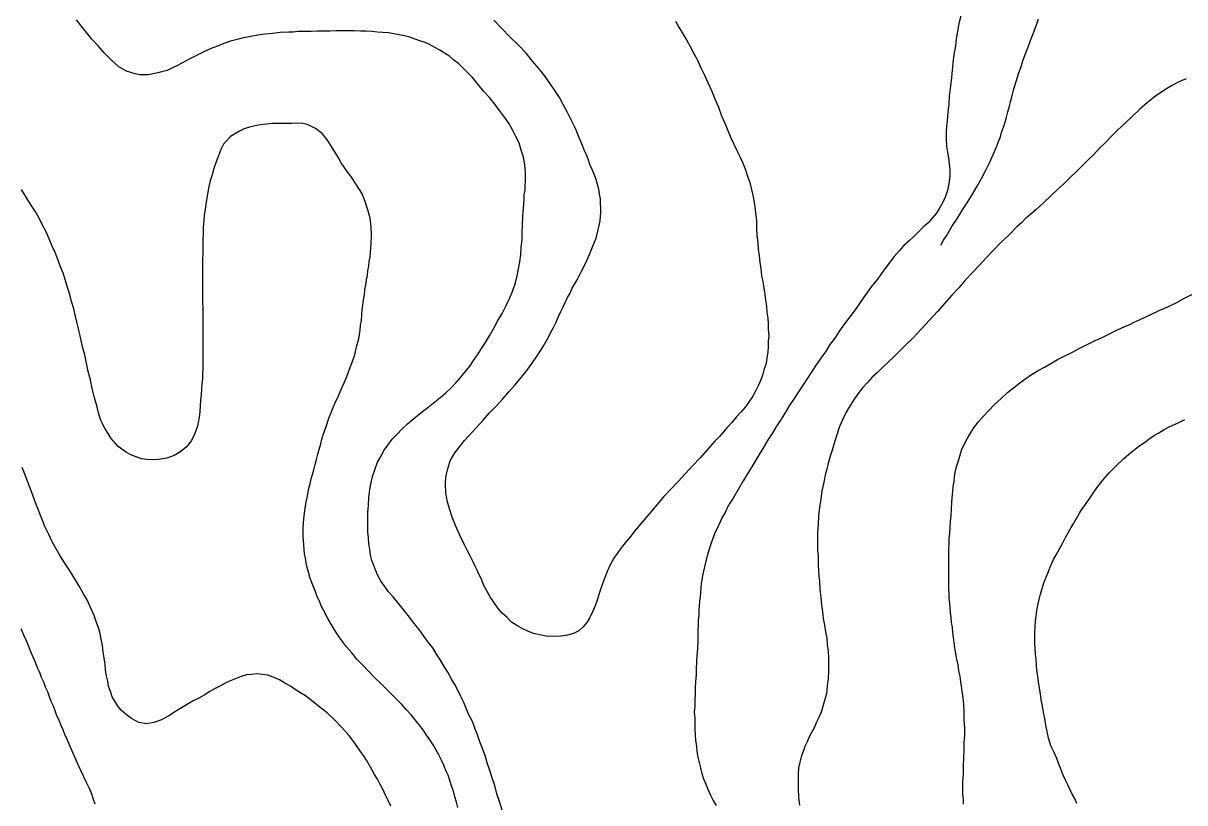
# Model space of a CAD drawing. Header units: inches. Extents: x 401374 to 405300, y 6332180 to 6336621.
# Drawn here: x 403137.2 to 403401, y 6333389.5 to 6333566.6 of the extents above; entities that cross this region are included whole.
import ezdxf

# ---------------------------------------------------------------- set-up
doc = ezdxf.new("R2010")
doc.units = ezdxf.units.IN
doc.header["$MEASUREMENT"] = 0

msp = doc.modelspace()

# ---------------------------------------------------------------- linework, layer by layer
for points in [[(403350.1, 6333568.3), (403349.7, 6333566.5), (403349.4, 6333564.7), (403349.1, 6333563.1), (403348.9, 6333561.4), (403348.6, 6333559.9), (403348.4, 6333558.3), (403348.2, 6333556.7), (403348.1, 6333555.1), (403347.9, 6333553.5), (403347.7, 6333551.8), (403347.5, 6333550.1), (403347.4, 6333548.3), (403347.2, 6333546.4), (403347.1, 6333545.4), (403347, 6333544.4), (403346.9, 6333543.2), (403346.8, 6333542.1), (403346.8, 6333540.3), (403346.9, 6333538.7), (403347.1, 6333537.3), (403347.3, 6333536), (403347.5, 6333534.7), (403347.6, 6333533.4), (403347.6, 6333531.9), (403347.4, 6333530.1), (403347.1, 6333528.6), (403346.6, 6333527.1), (403346, 6333525.8), (403345.3, 6333524.6), (403344.5, 6333523.4), (403343.6, 6333522.3), (403342.7, 6333521.3), (403341.6, 6333520.3), (403340.6, 6333519.3), (403339.5, 6333518.2), (403338.4, 6333517.2), (403337.2, 6333516.1), (403336.1, 6333514.9), (403335, 6333513.6), (403334, 6333512.3), (403332.5, 6333510.3), (403331.2, 6333508.5), (403329.8, 6333506.7), (403328.5, 6333504.9), (403327.3, 6333503.2), (403326.1, 6333501.5), (403324.9, 6333499.9), (403323.7, 6333498.3), (403322.6, 6333496.7), (403321.5, 6333495.1), (403320.4, 6333493.6), (403319.4, 6333492), (403318.3, 6333490.5), (403317.3, 6333489), (403316.3, 6333487.5), (403315.3, 6333486), (403314.3, 6333484.5), (403313.3, 6333482.9), (403312.3, 6333481.4), (403311.3, 6333479.9), (403310.3, 6333478.3), (403309.3, 6333476.7), (403308.3, 6333475.1), (403307.3, 6333473.4), (403306.2, 6333471.8), (403305.2, 6333470), (403304.1, 6333468.3), (403303, 6333466.4), (403301.9, 6333464.6), (403300.7, 6333462.7), (403299.6, 6333460.7), (403298.4, 6333458.7), (403297.7, 6333457.6), (403297.1, 6333456.5), (403296.6, 6333455.5), (403296, 6333454.5), (403295.1, 6333452.5), (403294.2, 6333450.6), (403293.5, 6333448.7), (403292.9, 6333446.9), (403292.4, 6333445), (403291.9, 6333443.1), (403291.5, 6333441.2), (403291.2, 6333439.3), (403291, 6333437.3), (403290.9, 6333436.3), (403290.8, 6333435.3), (403290.7, 6333434.3), (403290.6, 6333433.2), (403290.6, 6333432.1), (403290.5, 6333431), (403290.5, 6333429.8), (403290.4, 6333428.7), (403290.4, 6333427.5), (403290.4, 6333426.3), (403290.3, 6333424.6), (403290.2, 6333423.1), (403290.1, 6333421.5), (403290, 6333420), (403290, 6333418.5), (403289.9, 6333417.1), (403289.8, 6333415.6), (403289.8, 6333414.2), (403289.7, 6333412.9), (403289.7, 6333411.5), (403289.6, 6333410.1), (403289.7, 6333408.8), (403289.7, 6333407.5), (403289.7, 6333406.2), (403289.8, 6333404.9), (403289.9, 6333403.7), (403290.1, 6333402.4), (403290.2, 6333401.2), (403290.4, 6333399.9), (403290.7, 6333398.7), (403291, 6333397.5), (403291.3, 6333396.2), (403291.7, 6333395), (403292.2, 6333393.8), (403292.7, 6333392.6), (403293.3, 6333391.3), (403293.9, 6333390.1), (403294.6, 6333388.9)], [(403246, 6333387.9), (403245.4, 6333389.8), (403244.8, 6333391.6), (403244.3, 6333393.5), (403243.7, 6333395.2), (403243.2, 6333396.9), (403242.6, 6333398.6), (403242.1, 6333400.3), (403241.5, 6333401.9), (403240.9, 6333403.4), (403240.4, 6333405), (403239.8, 6333406.5), (403239.2, 6333408), (403238.5, 6333409.4), (403237.9, 6333410.8), (403237.3, 6333412.3), (403236.6, 6333413.7), (403235.9, 6333415.1), (403235.2, 6333416.4), (403234.4, 6333417.8), (403233.6, 6333419.2), (403232.8, 6333420.5), (403232, 6333421.9), (403231.1, 6333423.3), (403230.2, 6333424.7), (403229.2, 6333426), (403228.2, 6333427.4), (403227.1, 6333428.9), (403226, 6333430.3), (403224.9, 6333431.7), (403223.7, 6333433.2), (403222.5, 6333434.7), (403221.2, 6333436.3), (403220.1, 6333437.5), (403219.3, 6333438.7), (403218.5, 6333439.8), (403217.8, 6333441), (403217.3, 6333442.2), (403216.8, 6333443.4), (403216.4, 6333444.6), (403216.1, 6333445.8), (403215.9, 6333447.1), (403215.7, 6333448.4), (403215.6, 6333449.7), (403215.5, 6333451), (403215.5, 6333452.5), (403215.5, 6333453.9), (403215.5, 6333455.5), (403215.6, 6333457.1), (403215.7, 6333458.9), (403215.9, 6333460.7), (403216.2, 6333462.3), (403216.6, 6333463.9), (403217.1, 6333465.4), (403217.7, 6333466.9), (403218.4, 6333468.2), (403219.2, 6333469.6), (403220, 6333470.8), (403221, 6333472.1), (403222.1, 6333473.3), (403223.2, 6333474.4), (403224.5, 6333475.6), (403225.8, 6333476.7), (403227.2, 6333477.9), (403228.8, 6333479.1), (403230.3, 6333480.3), (403231.8, 6333481.5), (403233.1, 6333482.6), (403234.4, 6333483.8), (403235.5, 6333485), (403236.6, 6333486.2), (403237.6, 6333487.4), (403238.6, 6333488.7), (403239.5, 6333490), (403240.4, 6333491.3), (403241.3, 6333492.7), (403242.2, 6333494.1), (403243.1, 6333495.6), (403244, 6333497.2), (403244.9, 6333498.9), (403246, 6333500.7), (403246.9, 6333502.5), (403247.7, 6333504.2), (403248.4, 6333505.9), (403249, 6333507.6), (403249.4, 6333509.2), (403249.7, 6333510.8), (403250, 6333512.4), (403250.2, 6333514.1), (403250.3, 6333515.7), (403250.5, 6333517.4), (403250.5, 6333519.1), (403250.6, 6333520.8), (403250.7, 6333522.7), (403250.8, 6333524.6), (403251, 6333526.6), (403251, 6333527.6), (403251.2, 6333528.7), (403251.2, 6333529.7), (403251.3, 6333530.7), (403251.3, 6333532.6), (403251.1, 6333534.4), (403250.8, 6333536.2), (403250.3, 6333537.8), (403249.8, 6333539.4), (403249.1, 6333540.9), (403248.3, 6333542.4), (403247.5, 6333543.9), (403246.5, 6333545.3), (403245.4, 6333546.8), (403244.3, 6333548.2), (403243.1, 6333549.7), (403241.8, 6333551.1), (403240.5, 6333552.7), (403239.2, 6333554.3), (403238.1, 6333555.4), (403237.1, 6333556.4), (403236.1, 6333557.4), (403235, 6333558.2), (403234, 6333559.1), (403232.9, 6333559.8), (403231.8, 6333560.5), (403230.7, 6333561.1), (403229.6, 6333561.7), (403228.5, 6333562.2), (403227.3, 6333562.6), (403226.2, 6333563), (403225, 6333563.4), (403223.8, 6333563.7), (403222.6, 6333564), (403221.4, 6333564.2), (403220.2, 6333564.4), (403218.9, 6333564.5), (403217.7, 6333564.6), (403216.4, 6333564.7), (403215.1, 6333564.8), (403213.8, 6333564.8), (403212.4, 6333564.9), (403211.1, 6333564.9), (403209.7, 6333564.9), (403208.3, 6333564.9), (403206.9, 6333564.8), (403205.5, 6333564.8), (403204, 6333564.8), (403202.6, 6333564.7), (403201.1, 6333564.7), (403199.6, 6333564.7), (403198.5, 6333564.6), (403197.5, 6333564.6), (403195.6, 6333564.5), (403193.8, 6333564.3), (403192.1, 6333564.1), (403190.5, 6333563.9), (403188.9, 6333563.6), (403187.3, 6333563.3), (403185.8, 6333562.9), (403184.3, 6333562.5), (403182.8, 6333562), (403181.3, 6333561.4), (403179.7, 6333560.8), (403178.2, 6333560.1), (403176.6, 6333559.3), (403174.9, 6333558.4), (403173.2, 6333557.5), (403172.1, 6333556.9), (403171, 6333556.4), (403169.9, 6333555.9), (403168.9, 6333555.6), (403167.8, 6333555.3), (403166.7, 6333555.1), (403165.7, 6333554.9), (403164.7, 6333554.9), (403163.6, 6333554.9), (403162.6, 6333555.1), (403160.7, 6333555.7), (403158.9, 6333556.7), (403157.2, 6333558.3), (403155.6, 6333559.9), (403154.2, 6333561.5), (403152.8, 6333563), (403151.6, 6333564.5), (403150.4, 6333566), (403149.3, 6333567.4)], [(403285.3, 6333567.1), (403286.1, 6333565.7), (403287, 6333564.2), (403287.8, 6333562.8), (403288.7, 6333561.3), (403289.5, 6333559.7), (403290.3, 6333558.2), (403291.1, 6333556.5), (403291.9, 6333554.8), (403292.7, 6333553.1), (403293.5, 6333551.3), (403294.3, 6333549.4), (403295.1, 6333547.5), (403295.8, 6333545.6), (403296.5, 6333543.9), (403297.2, 6333542.2), (403297.9, 6333540.6), (403298.6, 6333539.1), (403299.3, 6333537.7), (403300, 6333536.2), (403300.6, 6333534.8), (403301.2, 6333533.3), (403301.7, 6333531.9), (403302.2, 6333530.4), (403302.6, 6333528.8), (403303, 6333527.2), (403303.3, 6333525.4), (403303.5, 6333523.6), (403303.7, 6333521.7), (403303.7, 6333520), (403303.8, 6333518.4), (403304, 6333516.8), (403304.1, 6333515.3), (403304.3, 6333513.8), (403304.5, 6333512.3), (403304.7, 6333510.8), (403304.9, 6333509.3), (403305.2, 6333507.9), (403305.4, 6333506.5), (403305.6, 6333505.1), (403305.8, 6333503.7), (403306, 6333502.3), (403306.1, 6333501), (403306.3, 6333499.6), (403306.4, 6333498.3), (403306.4, 6333497), (403306.5, 6333495.7), (403306.4, 6333494.4), (403306.4, 6333493.1), (403306.3, 6333491.9), (403306.1, 6333490.6), (403305.9, 6333489.3), (403305.5, 6333488.1), (403305.2, 6333486.9), (403304.7, 6333485.6), (403304.2, 6333484.4), (403303.6, 6333483.2), (403302.9, 6333481.9), (403302.1, 6333480.7), (403301.2, 6333479.5), (403300.2, 6333478.3), (403299.1, 6333477.1), (403298.1, 6333475.9), (403297.1, 6333474.8), (403296.2, 6333473.8), (403295.3, 6333472.7), (403294.3, 6333471.7), (403292.6, 6333469.8), (403290.9, 6333467.9), (403289.2, 6333466.1), (403287.6, 6333464.3), (403286, 6333462.6), (403284.3, 6333460.8), (403282.7, 6333459.1), (403281.1, 6333457.2), (403279.5, 6333455.3), (403277.8, 6333453.3), (403276.9, 6333452.3), (403276, 6333451.2), (403275.2, 6333450.1), (403274.2, 6333449), (403273.3, 6333447.8), (403272.4, 6333446.6), (403271.3, 6333445.1), (403270.5, 6333443.6), (403269.8, 6333442.1), (403269.2, 6333440.5), (403268.6, 6333438.9), (403268.1, 6333437.3), (403267.6, 6333435.8), (403267.1, 6333434.3), (403266.5, 6333432.9), (403265.9, 6333431.6), (403265.2, 6333430.5), (403264.4, 6333429.5), (403263.4, 6333428.6), (403262.2, 6333428), (403260.8, 6333427.6), (403259.3, 6333427.4), (403257.6, 6333427.3), (403256, 6333427.4), (403254.5, 6333427.7), (403253.1, 6333428), (403251.8, 6333428.5), (403250.5, 6333429.1), (403249.3, 6333429.8), (403248.1, 6333430.6), (403247.1, 6333431.6), (403246, 6333432.6), (403245.1, 6333433.7), (403244.2, 6333434.9), (403243.3, 6333436.2), (403242.6, 6333437.5), (403241.8, 6333438.9), (403241.2, 6333440.5), (403240.7, 6333441.5), (403240.2, 6333442.5), (403239.7, 6333443.6), (403239.2, 6333444.6), (403238.7, 6333445.6), (403238.2, 6333446.6), (403237.2, 6333448.6), (403236.3, 6333450.5), (403235.4, 6333452.5), (403234.6, 6333454.4), (403234, 6333456.3), (403233.5, 6333458.1), (403233.2, 6333460), (403233.1, 6333461.8), (403233.2, 6333463.6), (403233.6, 6333465.4), (403234.2, 6333467.2), (403235.2, 6333469), (403236.6, 6333470.8), (403237.4, 6333471.8), (403238.3, 6333472.8), (403240, 6333474.6), (403241.6, 6333476.4), (403243.1, 6333478.1), (403244.7, 6333479.7), (403246.1, 6333481.3), (403247.5, 6333482.9), (403248.9, 6333484.5), (403250.3, 6333486.1), (403251.6, 6333487.7), (403252.8, 6333489.4), (403254.1, 6333491.3), (403255.3, 6333493.2), (403255.9, 6333494.2), (403256.5, 6333495.3), (403257, 6333496.4), (403257.6, 6333497.5), (403258.2, 6333498.7), (403258.8, 6333500), (403259.3, 6333501.1), (403259.8, 6333502.2), (403260.3, 6333503.2), (403260.8, 6333504.3), (403261.4, 6333505.3), (403261.9, 6333506.4), (403263, 6333508.3), (403264, 6333510.3), (403265, 6333512.2), (403265.8, 6333514.1), (403266.6, 6333516), (403267.3, 6333517.8), (403267.8, 6333519.7), (403268.2, 6333521.7), (403268.4, 6333523.6), (403268.4, 6333524.6), (403268.3, 6333525.7), (403268.3, 6333526.7), (403268.1, 6333527.8), (403267.9, 6333528.9), (403267.6, 6333530), (403267.3, 6333531.1), (403266.9, 6333532.3), (403266.4, 6333533.4), (403265.9, 6333534.5), (403265.5, 6333535.7), (403265.1, 6333536.7), (403264.6, 6333537.8), (403264.2, 6333538.8), (403263.4, 6333540.8), (403262.6, 6333542.7), (403261.7, 6333544.5), (403260.8, 6333546.3), (403259.9, 6333548), (403259, 6333549.7), (403257.9, 6333551.3), (403256.8, 6333553), (403255.6, 6333554.7), (403254.3, 6333556.3), (403252.9, 6333558), (403251.4, 6333559.8), (403249.7, 6333561.6), (403247.7, 6333563.5), (403245.8, 6333565.5), (403244.1, 6333567.3)], [(403345.6, 6333516.2), (403346.2, 6333517.3), (403346.9, 6333518.3), (403347.5, 6333519.4), (403348.1, 6333520.4), (403349.4, 6333522.3), (403350.5, 6333524.2), (403351.7, 6333526), (403352.8, 6333527.8), (403353.8, 6333529.6), (403354.8, 6333531.3), (403355.7, 6333533.1), (403356.6, 6333534.9), (403357.5, 6333536.8), (403358.3, 6333538.7), (403358.7, 6333539.7), (403359.1, 6333540.8), (403359.4, 6333541.8), (403359.8, 6333543), (403360.2, 6333544.1), (403360.5, 6333545.3), (403360.8, 6333546.5), (403361.2, 6333547.8), (403361.4, 6333548.8), (403361.7, 6333549.8), (403362.2, 6333551.7), (403362.7, 6333553.4), (403363.2, 6333555.1), (403363.8, 6333556.8), (403364.3, 6333558.3), (403364.9, 6333559.9), (403365.5, 6333561.4), (403366, 6333562.9), (403366.6, 6333564.4), (403367.2, 6333566), (403367.8, 6333567.6)], [(403401.3, 6333554), (403399.5, 6333553.2), (403397.8, 6333552.3), (403396, 6333551.2), (403394.3, 6333550), (403392.5, 6333548.6), (403390.8, 6333547.1), (403389, 6333545.4), (403387.4, 6333543.8), (403385.8, 6333542.4), (403384.3, 6333540.9), (403383, 6333539.5), (403381.6, 6333538.2), (403380.3, 6333536.8), (403379, 6333535.5), (403377.7, 6333534.2), (403376.4, 6333532.9), (403375, 6333531.6), (403373.6, 6333530.2), (403372.1, 6333528.8), (403370.6, 6333527.4), (403368.9, 6333525.8), (403367.2, 6333524.3), (403366, 6333523.2), (403364.9, 6333522.3), (403363.9, 6333521.3), (403362.9, 6333520.4), (403361, 6333518.5), (403359.2, 6333516.8), (403357.5, 6333515), (403355.9, 6333513.3), (403354.3, 6333511.6), (403352.8, 6333510), (403351.2, 6333508.3), (403349.7, 6333506.5), (403348.1, 6333504.8), (403346.5, 6333503), (403344.8, 6333501.1), (403343.1, 6333499.2), (403342.1, 6333498.2), (403341.2, 6333497.2), (403340.2, 6333496.1), (403339.2, 6333495.1), (403337.7, 6333493.6), (403336.3, 6333492.2), (403335, 6333490.9), (403333.7, 6333489.7), (403332.4, 6333488.5), (403331.2, 6333487.3), (403330, 6333486.2), (403328.9, 6333485), (403327.8, 6333483.8), (403326.8, 6333482.5), (403325.9, 6333481.2), (403325, 6333479.8), (403324.1, 6333478.3), (403323.3, 6333476.7), (403322.6, 6333475), (403322, 6333473.1), (403321.6, 6333471.9), (403321.2, 6333470.7), (403320.9, 6333469.6), (403320.5, 6333468.5), (403320.2, 6333467.4), (403319.9, 6333466.4), (403319.7, 6333465.3), (403319.4, 6333464.3), (403319, 6333462.4), (403318.6, 6333460.4), (403318.3, 6333458.5), (403318, 6333456.6), (403317.8, 6333454.7), (403317.7, 6333452.8), (403317.6, 6333450.9), (403317.6, 6333449.9), (403317.6, 6333448.8), (403317.6, 6333447.8), (403317.6, 6333446.8), (403317.7, 6333445.7), (403317.7, 6333444.6), (403317.7, 6333443.4), (403317.8, 6333442.3), (403317.9, 6333441.1), (403318, 6333439.9), (403318.1, 6333438), (403318.3, 6333436.2), (403318.5, 6333434.5), (403318.7, 6333432.9), (403318.9, 6333431.4), (403319.2, 6333429.9), (403319.4, 6333428.4), (403319.7, 6333426.9), (403319.8, 6333425.5), (403320, 6333424), (403320.1, 6333422.5), (403320.1, 6333421), (403320.1, 6333419.4), (403320, 6333417.8), (403319.8, 6333416.1), (403319.6, 6333414.3), (403319.2, 6333412.8), (403318.8, 6333411.4), (403318.4, 6333410.1), (403317.9, 6333408.9), (403317.3, 6333407.7), (403316.8, 6333406.6), (403316.2, 6333405.5), (403315.7, 6333404.5), (403315.2, 6333403.4), (403314.7, 6333402.3), (403314.3, 6333401.2), (403313.9, 6333400), (403313.6, 6333398.8), (403313.3, 6333397.5), (403313.2, 6333396.1), (403313.2, 6333394.7), (403313.2, 6333392.7), (403313.3, 6333390.8), (403313.5, 6333389)], [(403235.9, 6333388.5), (403235.6, 6333389.7), (403235.2, 6333390.9), (403234.9, 6333392.2), (403234.5, 6333393.4), (403234.1, 6333394.6), (403233.7, 6333395.8), (403233.2, 6333396.9), (403232.7, 6333398.1), (403232.2, 6333399.2), (403231.6, 6333400.4), (403231, 6333401.5), (403230.3, 6333402.7), (403229.6, 6333403.8), (403228.8, 6333404.9), (403228, 6333406.1), (403227.2, 6333407.2), (403226.2, 6333408.4), (403225.3, 6333409.5), (403224.2, 6333410.7), (403223.2, 6333411.9), (403221.5, 6333413.5), (403219.9, 6333415.1), (403218.4, 6333416.6), (403217, 6333418), (403215.6, 6333419.4), (403214.3, 6333420.8), (403213, 6333422.2), (403211.8, 6333423.6), (403210.6, 6333425), (403209.5, 6333426.5), (403208.4, 6333428), (403207.4, 6333429.7), (403206.4, 6333431.4), (403205.4, 6333433.3), (403204.9, 6333434.3), (403204.5, 6333435.3), (403204, 6333436.3), (403203.6, 6333437.5), (403203.1, 6333438.6), (403202.7, 6333439.7), (403202.3, 6333440.8), (403202, 6333441.9), (403201.7, 6333443), (403201.5, 6333444), (403201.3, 6333445.1), (403201.1, 6333446.1), (403201, 6333447.1), (403200.9, 6333448.1), (403200.8, 6333450.1), (403200.8, 6333452), (403200.9, 6333454), (403201.2, 6333455.9), (403201.5, 6333457.9), (403201.7, 6333458.9), (403201.9, 6333460), (403202.1, 6333461), (403202.4, 6333462), (403202.6, 6333463.1), (403202.9, 6333464.1), (403203.2, 6333465.2), (403203.5, 6333466.4), (403203.8, 6333467.5), (403204.1, 6333468.7), (403204.4, 6333469.8), (403204.8, 6333471.1), (403205, 6333472.1), (403205.3, 6333473.1), (403206, 6333475), (403206.6, 6333476.9), (403207.3, 6333478.6), (403208, 6333480.2), (403208.7, 6333481.8), (403209.4, 6333483.4), (403210.1, 6333484.9), (403210.7, 6333486.4), (403211.3, 6333488), (403211.9, 6333489.6), (403212.5, 6333491.3), (403212.9, 6333493.1), (403213.4, 6333494.9), (403213.7, 6333496.9), (403213.8, 6333498), (403214, 6333499.1), (403214.1, 6333500.3), (403214.2, 6333501.5), (403214.3, 6333502.6), (403214.5, 6333503.8), (403214.7, 6333504.9), (403214.8, 6333506.1), (403215, 6333507.2), (403215.2, 6333508.3), (403215.4, 6333509.3), (403215.5, 6333510.4), (403215.7, 6333511.4), (403215.8, 6333512.5), (403216, 6333513.5), (403216.1, 6333514.5), (403216.2, 6333516.5), (403216.3, 6333518.5), (403216.2, 6333520.4), (403216, 6333522.3), (403215.5, 6333524.2), (403214.9, 6333526.1), (403214.1, 6333528), (403212.9, 6333529.9), (403211.6, 6333531.9), (403210.8, 6333532.9), (403210.1, 6333533.9), (403209.4, 6333534.9), (403208.8, 6333536), (403208.2, 6333537), (403207.6, 6333538), (403206.5, 6333539.8), (403205.2, 6333541.5), (403203.6, 6333542.7), (403201.8, 6333543.6), (403200.7, 6333543.8), (403199.6, 6333543.9), (403198.1, 6333543.8), (403196.6, 6333543.8), (403195.2, 6333543.8), (403193.8, 6333543.8), (403192.4, 6333543.7), (403191.1, 6333543.5), (403189.8, 6333543.3), (403188.6, 6333543), (403187.4, 6333542.6), (403186.3, 6333542.1), (403184.3, 6333540.9), (403182.7, 6333539.1), (403182.1, 6333537.9), (403181.6, 6333536.7), (403181, 6333535.1), (403180.5, 6333533.6), (403180.1, 6333532.2), (403179.7, 6333530.8), (403179.4, 6333529.5), (403179.1, 6333528.2), (403178.9, 6333526.9), (403178.7, 6333525.6), (403178.5, 6333524.3), (403178.3, 6333523), (403178.2, 6333521.7), (403178.1, 6333520.3), (403178.1, 6333518.9), (403178, 6333517.4), (403178, 6333515.9), (403178, 6333514.3), (403177.9, 6333512.9), (403177.9, 6333511.5), (403177.9, 6333510.2), (403177.9, 6333509), (403177.9, 6333507.7), (403177.9, 6333506.5), (403177.9, 6333505.4), (403177.9, 6333504.2), (403177.9, 6333503.1), (403178, 6333502), (403178, 6333500.9), (403178, 6333499.8), (403178, 6333498.7), (403178, 6333497.7), (403178, 6333496.6), (403178, 6333495.6), (403178, 6333494.5), (403178, 6333493.5), (403178, 6333492.4), (403178, 6333491.4), (403178, 6333490.3), (403178, 6333489.2), (403178, 6333488.1), (403177.9, 6333487), (403177.9, 6333485.8), (403177.8, 6333484.7), (403177.7, 6333483.5), (403177.6, 6333482.3), (403177.5, 6333481), (403177.4, 6333479.7), (403177.3, 6333478.4), (403177.2, 6333477.1), (403176.8, 6333475.1), (403176.2, 6333473.4), (403175.4, 6333471.8), (403174.3, 6333470.4), (403173, 6333469.3), (403171.5, 6333468.4), (403169.8, 6333467.8), (403168, 6333467.5), (403166.6, 6333467.4), (403165.3, 6333467.5), (403164.1, 6333467.7), (403162.9, 6333468.1), (403161.8, 6333468.5), (403160.7, 6333469.1), (403158.8, 6333470.5), (403157.2, 6333472.3), (403156.5, 6333473.4), (403155.8, 6333474.5), (403155.2, 6333475.6), (403154.7, 6333476.8), (403154.3, 6333478.1), (403154, 6333479.5), (403153.4, 6333481.5), (403152.9, 6333483.6), (403152.5, 6333485.6), (403152, 6333487.5), (403151.6, 6333489.4), (403151.2, 6333491.3), (403150.7, 6333493.1), (403150.3, 6333494.9), (403149.9, 6333496.6), (403149.5, 6333498.4), (403149.1, 6333500), (403148.7, 6333501.7), (403148.2, 6333503.4), (403147.8, 6333505), (403147.3, 6333506.6), (403146.8, 6333508.2), (403146.3, 6333509.8), (403145.7, 6333511.3), (403145.1, 6333512.9), (403144.5, 6333514.5), (403143.8, 6333516), (403143.1, 6333517.6), (403142.4, 6333519.2), (403141.6, 6333520.7), (403140.8, 6333522.3), (403139.9, 6333523.9), (403138.9, 6333525.5), (403137.9, 6333527.1), (403136.8, 6333528.8)], [(403350.7, 6333389.2), (403350.7, 6333390.3), (403350.6, 6333391.4), (403350.6, 6333392.4), (403350.6, 6333394.3), (403350.7, 6333396.2), (403350.7, 6333398), (403350.8, 6333399.7), (403350.9, 6333401.5), (403350.9, 6333403.2), (403351, 6333404.9), (403351, 6333406.6), (403350.9, 6333408.3), (403350.9, 6333410.1), (403350.8, 6333412), (403350.6, 6333413.9), (403350.4, 6333414.9), (403350.3, 6333416), (403350.1, 6333417.1), (403350, 6333418.2), (403349.7, 6333419.5), (403349.5, 6333420.9), (403349.2, 6333422.2), (403349, 6333423.4), (403348.8, 6333424.7), (403348.6, 6333425.9), (403348.5, 6333427.1), (403348.3, 6333428.2), (403348.2, 6333429.4), (403348, 6333430.5), (403347.9, 6333431.6), (403347.8, 6333432.7), (403347.7, 6333433.8), (403347.6, 6333434.9), (403347.5, 6333436), (403347.5, 6333437), (403347.4, 6333438.1), (403347.4, 6333439.2), (403347.4, 6333440.3), (403347.4, 6333441.4), (403347.4, 6333442.5), (403347.4, 6333443.6), (403347.4, 6333444.7), (403347.4, 6333445.9), (403347.4, 6333447.1), (403347.5, 6333448.3), (403347.5, 6333449.5), (403347.6, 6333450.8), (403347.7, 6333452.1), (403347.8, 6333453.4), (403347.9, 6333454.7), (403348, 6333456.2), (403348.1, 6333457.9), (403348.2, 6333459.6), (403348.4, 6333461.2), (403348.6, 6333462.7), (403348.8, 6333464.2), (403349.1, 6333465.6), (403349.5, 6333467), (403349.9, 6333468.3), (403350.3, 6333469.6), (403350.9, 6333470.9), (403351.6, 6333472.2), (403352.3, 6333473.5), (403353.1, 6333474.7), (403354.1, 6333476), (403355.2, 6333477.3), (403356.4, 6333478.6), (403357.8, 6333480), (403359.3, 6333481.4), (403360.7, 6333482.7), (403362.1, 6333483.8), (403363.5, 6333484.9), (403364.9, 6333485.9), (403366.2, 6333486.8), (403367.7, 6333487.7), (403369.1, 6333488.5), (403370.6, 6333489.3), (403372.1, 6333490.2), (403373.6, 6333491), (403375.3, 6333491.8), (403377, 6333492.7), (403378.8, 6333493.6), (403380.8, 6333494.6), (403381.9, 6333495.1), (403383.1, 6333495.7), (403384.2, 6333496.2), (403385.3, 6333496.8), (403386.4, 6333497.3), (403387.5, 6333497.8), (403388.5, 6333498.2), (403389.5, 6333498.7), (403391.5, 6333499.6), (403393.4, 6333500.5), (403395.3, 6333501.4), (403397.1, 6333502.2), (403399, 6333503.1), (403400.8, 6333504.1), (403402.7, 6333505.1)], [(403370, 6333404.2), (403369.7, 6333405.7), (403369.4, 6333407.2), (403369.2, 6333408.7), (403368.9, 6333410.1), (403368.7, 6333411.5), (403368.4, 6333412.9), (403368.2, 6333414.3), (403368, 6333415.6), (403367.8, 6333417), (403367.6, 6333418.3), (403367.4, 6333419.6), (403367.3, 6333420.8), (403367.2, 6333422.1), (403367.1, 6333423.3), (403367, 6333424.6), (403366.9, 6333425.8), (403366.9, 6333427.1), (403366.9, 6333428.3), (403367, 6333429.5), (403367.1, 6333430.7), (403367.2, 6333432), (403367.4, 6333433.2), (403367.6, 6333434.4), (403367.9, 6333435.7), (403368.2, 6333436.9), (403368.6, 6333438.2), (403369, 6333439.5), (403369.5, 6333440.8), (403370, 6333442.1), (403370.6, 6333443.4), (403371.2, 6333444.8), (403372, 6333446.2), (403372.6, 6333447.4), (403373.3, 6333448.6), (403373.9, 6333449.8), (403374.6, 6333451), (403375.2, 6333452.1), (403375.9, 6333453.2), (403376.5, 6333454.3), (403377.1, 6333455.3), (403377.7, 6333456.3), (403378.4, 6333457.3), (403379.7, 6333459.2), (403381, 6333461.1), (403382.4, 6333462.8), (403383.8, 6333464.5), (403385.4, 6333466.1), (403387.1, 6333467.7), (403388.8, 6333469.2), (403390.8, 6333470.7), (403391.8, 6333471.4), (403392.8, 6333472.1), (403393.9, 6333472.9), (403395.1, 6333473.6), (403396.3, 6333474.3), (403397.6, 6333475), (403399.3, 6333475.8), (403401, 6333476.6)], [(403220.7, 6333388.8), (403220.1, 6333390.1), (403219.5, 6333391.3), (403218.9, 6333392.6), (403218.3, 6333393.7), (403217.7, 6333394.9), (403217, 6333396), (403216.4, 6333397.1), (403215.8, 6333398.2), (403215.2, 6333399.2), (403214.5, 6333400.3), (403213.8, 6333401.2), (403212.5, 6333403.1), (403211.1, 6333405), (403209.5, 6333406.7), (403207.9, 6333408.4), (403206.2, 6333410), (403204.3, 6333411.5), (403202.3, 6333413.1), (403201.3, 6333413.8), (403200.2, 6333414.5), (403199, 6333415.3), (403197.9, 6333416), (403196.6, 6333416.7), (403195.4, 6333417.5), (403194, 6333418.1), (403192.8, 6333418.5), (403191.5, 6333418.7), (403190.3, 6333418.8), (403189.1, 6333418.7), (403187.9, 6333418.6), (403186.7, 6333418.2), (403185.6, 6333417.8), (403184.4, 6333417.3), (403183.2, 6333416.8), (403182, 6333416.1), (403180.8, 6333415.5), (403179.6, 6333414.8), (403178.3, 6333414), (403177.1, 6333413.3), (403175.8, 6333412.7), (403173.9, 6333411.6), (403172, 6333410.4), (403170.3, 6333409.3), (403168.6, 6333408.4), (403166.9, 6333407.8), (403165.2, 6333407.5), (403163.5, 6333407.8), (403161.8, 6333408.7), (403160.6, 6333409.6), (403159.5, 6333410.5), (403158.7, 6333411.5), (403158, 6333412.6), (403157.4, 6333413.6), (403157, 6333414.8), (403156.6, 6333416), (403156.4, 6333417.2), (403156.1, 6333418.4), (403155.9, 6333419.7), (403155.8, 6333421.1), (403155.6, 6333422.4), (403155.4, 6333423.8), (403155.2, 6333425.3), (403154.9, 6333426.7), (403154.6, 6333428.3), (403154.3, 6333429.3), (403153.9, 6333430.3), (403153.3, 6333432.1), (403152.5, 6333433.9), (403151.8, 6333435.5), (403150.9, 6333437), (403150.1, 6333438.5), (403149.2, 6333440), (403148.3, 6333441.4), (403147.4, 6333442.8), (403146.5, 6333444.2), (403145.6, 6333445.6), (403144.7, 6333447.2), (403143.8, 6333448.8), (403143, 6333450.5), (403142.1, 6333452.3), (403141.4, 6333454.3), (403140.7, 6333456), (403140, 6333457.7), (403139.4, 6333459.4), (403138.8, 6333461), (403138.2, 6333462.6), (403137.6, 6333464.2), (403137, 6333465.7)], [(403136.7, 6333429.1), (403137.3, 6333427.7), (403137.9, 6333426.4), (403138.4, 6333425.1), (403138.9, 6333423.9), (403139.4, 6333422.7), (403139.9, 6333421.5), (403140.4, 6333420.3), (403140.9, 6333419.2), (403141.3, 6333418.1), (403141.8, 6333417), (403142.2, 6333415.9), (403142.7, 6333414.8), (403143.1, 6333413.7), (403143.5, 6333412.6), (403144, 6333411.6), (403144.4, 6333410.5), (403144.8, 6333409.4), (403145.3, 6333408.4), (403145.7, 6333407.3), (403146.2, 6333406.2), (403146.6, 6333405.1), (403147.1, 6333404), (403147.6, 6333402.9), (403148.1, 6333401.7), (403148.6, 6333400.5), (403149.2, 6333399.3), (403149.7, 6333398.1), (403150.3, 6333396.8), (403150.9, 6333395.5), (403151.5, 6333394.2), (403152.2, 6333392.9), (403152.7, 6333391.6), (403153.1, 6333390.4), (403153.5, 6333389.3)], [(403376.5, 6333389.4), (403376, 6333390.5), (403375.4, 6333391.5), (403374.9, 6333392.6), (403374.4, 6333393.6), (403373.9, 6333394.7), (403373.4, 6333395.8), (403372.9, 6333397), (403372.4, 6333398.3), (403371.9, 6333399.6), (403371.3, 6333401), (403370.6, 6333402.5), (403370, 6333404.2)]]:
    msp.add_lwpolyline(points)

doc.saveas('drawing.dxf')
